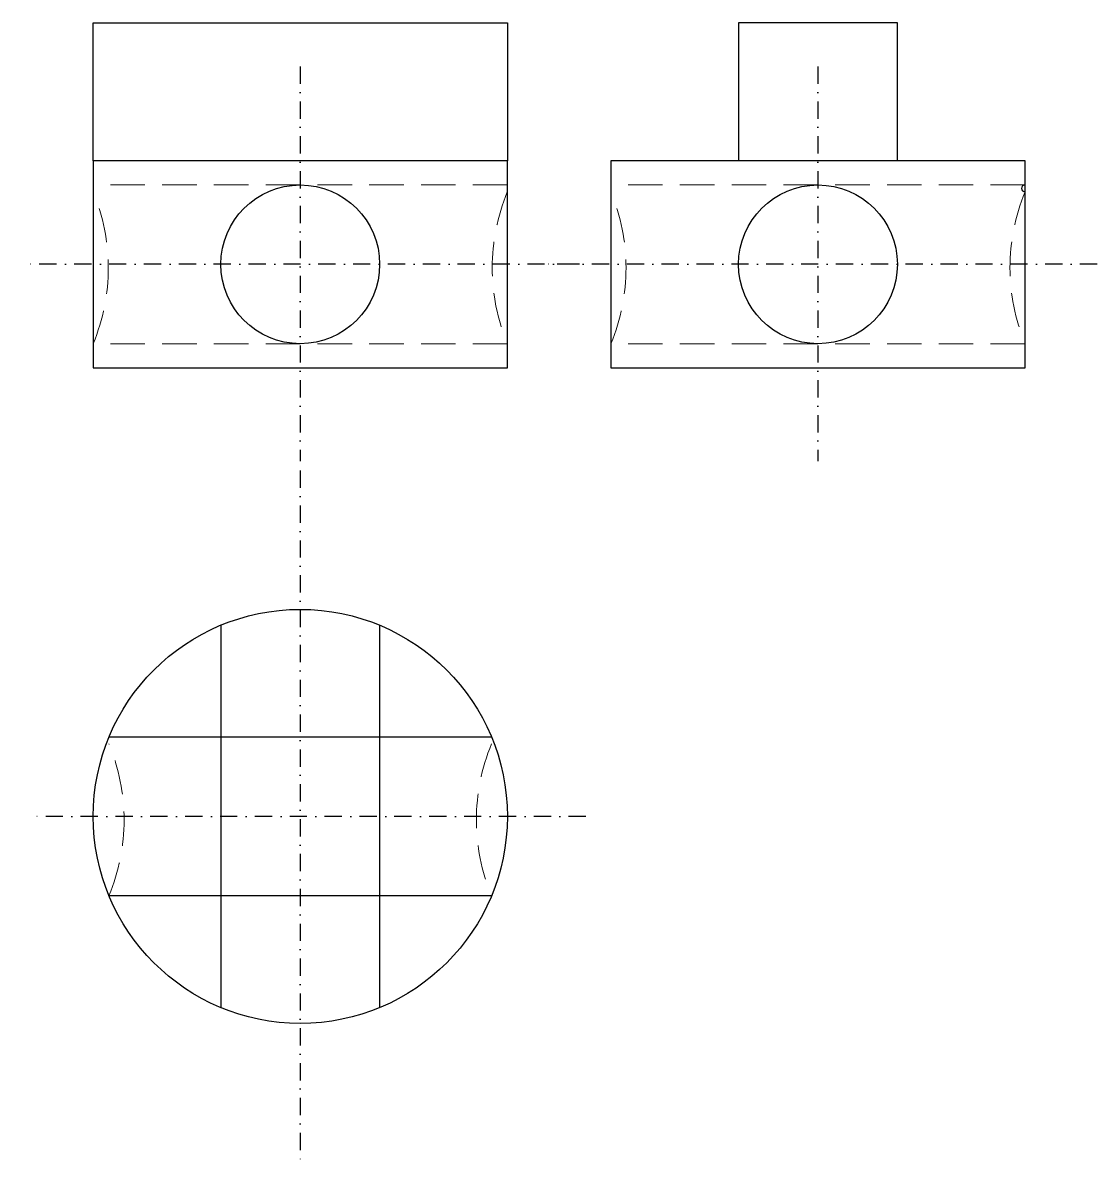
# Model space of a CAD drawing. Header units: inches. Extents: x -10 to 301, y -30 to 300.
import ezdxf

# ---------------------------------------------------------------- set-up
doc = ezdxf.new("R2010")
doc.units = ezdxf.units.IN
doc.header["$LTSCALE"] = 10
doc.header["$MEASUREMENT"] = 0
doc.linetypes.add('DASHDOT', pattern=[1, 0.5, -0.25, 0, -0.25])
doc.linetypes.add('DASHEDX2', pattern=[1.5, 1, -0.5])
doc.layers.get('0').update_dxf_attribs({"lineweight": 30})
doc.layers.add('axe', color=10, linetype='DASHDOT')
doc.layers.add('muhcii ascunse', color=3, linetype='DASHEDX2', lineweight=9)

msp = doc.modelspace()

# ---------------------------------------------------------------- linework, layer by layer
for p, q in [((10, 260), (10, 300)), ((10, 300), (130, 300)), ((130, 300), (130, 260)), ((243, 300), (197, 300)), ((197, 300), (197, 260)), ((243, 260), (243, 300)), ((47, 125.42), (47, 14.58)), ((93, 125.42), (93, 14.58)), ((125.42, 93), (14.58, 93)), ((125.42, 47), (14.58, 47))]:
    msp.add_line(p, q)
at = {"lineweight": 30}
for p, q in [((130, 260), (10, 260)), ((10, 260), (10, 200)), ((130, 200), (130, 260)), ((280, 260), (160, 260)), ((160, 260), (160, 200)), ((280, 200), (280, 260)), ((150.9, 230), (150.9, 230)), ((10, 200), (130, 200)), ((160, 200), (280, 200))]:
    msp.add_line(p, q, dxfattribs=at)
for centre in [(70, 230), (220, 230)]:
    msp.add_circle(centre, 23, dxfattribs=at)
msp.add_circle((70, 70), 60)
msp.add_arc((280, 252), 1, 90, 270)
at = {"layer": 'axe'}
for p, q in [((70, 287.31), (70, 172.95)), ((220, 287.31), (220, 172.95)), ((150.9, 230), (-10.39, 230)), ((300.9, 230), (139.61, 230)), ((70, 170.21), (70, -30.21)), ((152.75, 70), (-7.93, 70))]:
    msp.add_line(p, q, dxfattribs=at)
at = {"layer": 'muhcii ascunse'}
for p, q in [((130, 253), (10, 253)), ((280, 253), (160, 253)), ((130, 207), (10, 207)), ((280, 207), (160, 207))]:
    msp.add_line(p, q, dxfattribs=at)
for centre, start, end in [((-43.11, 229), 337.5, 22.5), ((183.11, 229), 157.5, 202.5), ((106.89, 229), 337.5, 22.5), ((333.11, 229), 157.5, 202.5), ((-38.53, 69), 337.5, 22.5), ((178.53, 69), 157.5, 202.5)]:
    msp.add_arc(centre, 57.49, start, end, dxfattribs=at)

doc.saveas('drawing.dxf')
